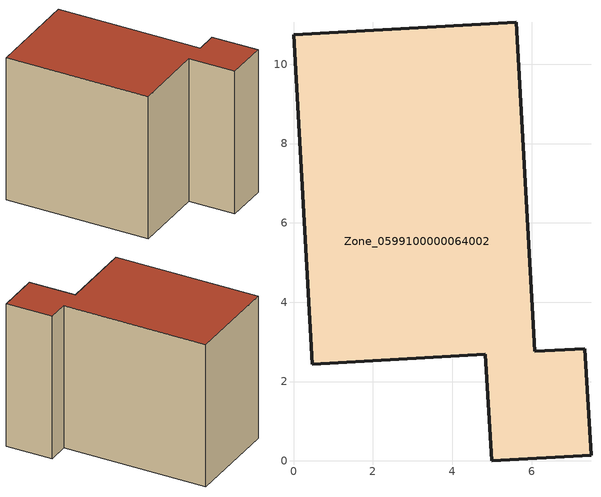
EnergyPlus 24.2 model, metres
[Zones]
Zone_0599100000064002
 floor ground (C_G): 4.84,2.69 0.47,2.43 0,10.74 5.61,11.06 6.08,2.76 7.34,2.83 7.5,0.14 5,0 z0
 wall outside (C_F): 5.61,11.06 0,10.74 0.47,2.43 4.84,2.69 5,0 7.5,0.14 7.34,2.83 6.08,2.76 5.61,11.06 z0:8.47
 roof outside (C_R): 6.08,2.76 5.61,11.06 0,10.74 0.47,2.43 4.84,2.69 5,0 7.5,0.14 7.34,2.83 z8.47
[BUILDING]
Pand.0599100000064002: North Axis=0; Terrain=City; Loads Convergence Tolerance Value=0.04; Temperature Convergence Tolerance Value=0.4; Solar Distribution=FullExterior; Maximum Number of Warmup Days=25; Minimum Number of Warmup Days=1
[Site:Location]
Rotterdam.The.Hague.AP_ZH_NLD Design_Conditions: Latitude=51.96; Longitude=4.45; Time Zone=1; Elevation=-4.5
[SITE:GROUNDTEMPERATURE:BUILDINGSURFACE]
18, 18, 18, 18, 18, 18, 18, 18, 18, 18, 18, 18
[MATERIAL] Thermal Absorptance=0.9; Solar Absorptance=0.7; Visible Absorptance=0.7
Name | Roughness | Thickness | Conductivity | Density | Specific Heat
G.TC.1975-1991 | MediumSmooth | 0.15 | 0.288461 | 540 | 1210
F.TC.1975-1991 | Rough | 0.3 | 0.230769 | 1920 | 840
R.TC.1975-1991 | MediumRough | 0.2 | 0.153846 | 1500 | 1000
[CONSTRUCTION]
C_G: G.TC.1975-1991
C_F: F.TC.1975-1991
C_R: R.TC.1975-1991
[ZONE]
Zone_0599100000064002: Type=1; Multiplier=1; Ceiling Height=Autocalculate; Volume=Autocalculate; Floor Area=autocalculate; Part of Total Floor Area=Yes
[ZONEINFILTRATION:DESIGNFLOWRATE]
Infil_Zone_0599100000064002: Zone or ZoneList or Space or SpaceList=Zone_0599100000064002; Schedule=AlwaysOn; Design Flow Rate Calculation Method=Flow/Area; Flow Rate per Floor Area=0.003; Constant Term Coefficient=1; Temperature Term Coefficient=0; Velocity Term Coefficient=0; Velocity Squared Term Coefficient=0
[HVACTEMPLATE:ZONE:IDEALLOADSAIRSYSTEM]
Zone_0599100000064002: Maximum Heating Supply Air Temperature=50; Minimum Cooling Supply Air Temperature=13; Maximum Heating Supply Air Humidity Ratio=0.0156; Minimum Cooling Supply Air Humidity Ratio=0.0077; Heating Limit=NoLimit; Cooling Limit=NoLimit; Dehumidification Control Type=ConstantSensibleHeatRatio; Cooling Sensible Heat Ratio=0.7; Dehumidification Setpoint=60; Humidification Control Type=None; Humidification Setpoint=30; Outdoor Air Method=None; Outdoor Air Flow Rate per Person=0.00944; Outdoor Air Flow Rate per Zone Floor Area=0; Outdoor Air Flow Rate per Zone=0; Demand Controlled Ventilation Type=None; Outdoor Air Economizer Type=NoEconomizer; Heat Recovery Type=None; Sensible Heat Recovery Effectiveness=0.7; Latent Heat Recovery Effectiveness=0.65
[ZONECONTROL:THERMOSTAT]
ThermostatControl_Zone_0599100000064002: Zone or ZoneList=Zone_0599100000064002; Control Type Schedule=DualSetpointControlType; Control 1=Thermostat_Zone_0599100000064002; Temperature Difference Between Cutout And Setpoint=0
[THERMOSTATSETPOINT:DUALSETPOINT]
Thermostat_Zone_0599100000064002: Heating Setpoint Temperature Schedule=HeatingSetpoint_Zone_0599100000064002; Cooling Setpoint Temperature Schedule=CoolingSetpoint_Zone_0599100000064002
[SCHEDULE:COMPACT]
HeatingSetpoint_Zone_0599100000064002: Through: 12/31, For: AllDays, Until: 24:00, 21
CoolingSetpoint_Zone_0599100000064002: Through: 12/31, For: AllDays, Until: 24:00, 24
DualSetpointControlType: Through: 12/31, For: AllDays, Until: 24:00, 4
AlwaysOn: Through: 12/31, For: AllDays, Until: 24:00, 1
